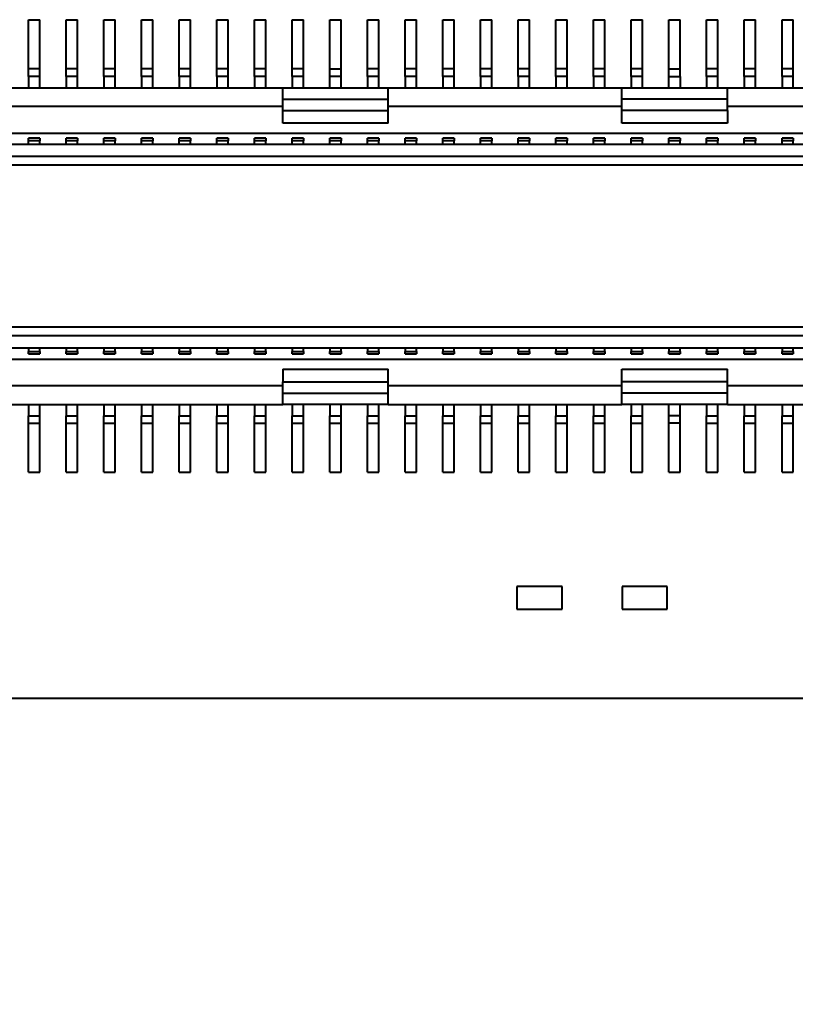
# Model space of a CAD drawing. Header units: millimetres. Extents: x 0 to 895, y 0 to 297.
# Drawn here: x 318.32 to 328.61, y 193.99 to 207.2 of the extents above; entities that cross this region are included whole.
import ezdxf

# ---------------------------------------------------------------- set-up
doc = ezdxf.new("R2010")
doc.units = ezdxf.units.MM
doc.layers.add('0-ADVANTECH-FORM', color=5, linetype='Continuous')
doc.styles.add('SLDTEXTSTYLE0', font='GOTHIC.TTF', dxfattribs={"width": 0.913})
doc.dimstyles.new('SLDDIMSTYLE3', dxfattribs={"dimtxt": 3.5, "dimasz": 3.302, "dimexe": 0, "dimexo": 0.0625, "dimgap": 0.875, "dimtad": 0, "dimtih": 1, "dimtoh": 1, "dimrnd": 1e-09, "dimzin": 4, "dimdsep": 46, "dimtxsty": 'SLDTEXTSTYLE0', "dimblk1": 'NONE', "dimblk2": 'NONE', "dimsah": 1, "dimcen": 0.09, "dimadec": 0, "dimazin": 1, "dimtfac": 1, "dimtofl": 0, "dimtmove": 0, "dimatfit": 3, "dimldrblk": 'NONE', "dimfxl": 1, "dimfrac": 2, "dimtolj": 1, "dimtzin": 12, "dimarcsym": 0})

# ---------------------------------------------------------------- blocks, each defined once
blk = doc.blocks.new('_D_13')
at = {"layer": '0-ADVANTECH-FORM', "transparency": 16777216}
blk.add_line((295.909, 203.204), (295.909, 192.416), dxfattribs=at)
at = {"layer": '0-ADVANTECH-FORM', "transparency": 16777216, "insert": (294.216, 180.778), "char_height": 3.5, "attachment_point": 1, "rotation": 90, "style": 'SLDTEXTSTYLE0'}
blk.add_mtext('74.20', dxfattribs=at)
blk = doc.blocks.new('_NONE')

msp = doc.modelspace()

# ---------------------------------------------------------------- linework, layer by layer
at = {"color": 7, "linetype": 'Continuous', "lineweight": 25}
for p, q in [((318.434, 207.204), (318.584, 207.204)), ((318.434, 206.554), (318.434, 207.204)), ((318.584, 206.554), (318.584, 207.204)), ((318.934, 207.204), (319.084, 207.204)), ((318.934, 206.554), (318.934, 207.204)), ((319.084, 206.554), (319.084, 207.204)), ((319.434, 207.204), (319.584, 207.204)), ((319.434, 206.554), (319.434, 207.204)), ((319.584, 206.554), (319.584, 207.204)), ((319.934, 207.204), (320.084, 207.204)), ((319.934, 206.554), (319.934, 207.204)), ((320.084, 206.554), (320.084, 207.204)), ((320.434, 207.204), (320.584, 207.204)), ((320.434, 206.554), (320.434, 207.204)), ((320.584, 206.554), (320.584, 207.204)), ((320.934, 207.204), (321.084, 207.204)), ((320.934, 206.554), (320.934, 207.204)), ((321.084, 206.554), (321.084, 207.204)), ((321.434, 207.204), (321.584, 207.204)), ((321.434, 206.554), (321.434, 207.204)), ((321.584, 206.554), (321.584, 207.204)), ((321.934, 207.204), (322.084, 207.204)), ((321.934, 206.554), (321.934, 207.204)), ((322.084, 206.554), (322.084, 207.204)), ((322.434, 207.204), (322.584, 207.204)), ((322.434, 206.554), (322.434, 207.204)), ((322.584, 206.554), (322.584, 207.204)), ((322.934, 207.204), (323.084, 207.204)), ((322.934, 206.554), (322.934, 207.204)), ((323.084, 206.554), (323.084, 207.204)), ((323.434, 207.204), (323.584, 207.204)), ((323.434, 206.554), (323.434, 207.204)), ((323.584, 206.554), (323.584, 207.204)), ((323.934, 207.204), (324.084, 207.204)), ((323.934, 206.554), (323.934, 207.204)), ((324.084, 206.554), (324.084, 207.204)), ((324.434, 207.204), (324.584, 207.204)), ((324.434, 206.554), (324.434, 207.204)), ((324.584, 206.554), (324.584, 207.204)), ((324.934, 207.204), (325.084, 207.204)), ((324.934, 206.554), (324.934, 207.204)), ((325.084, 206.554), (325.084, 207.204)), ((325.434, 207.204), (325.584, 207.204)), ((325.434, 206.554), (325.434, 207.204)), ((325.584, 206.554), (325.584, 207.204)), ((325.934, 207.204), (326.084, 207.204)), ((325.934, 206.554), (325.934, 207.204)), ((326.084, 206.554), (326.084, 207.204)), ((326.434, 207.204), (326.584, 207.204)), ((326.434, 206.554), (326.434, 207.204)), ((326.584, 206.554), (326.584, 207.204)), ((326.934, 207.204), (327.084, 207.204)), ((326.934, 206.554), (326.934, 207.204)), ((327.084, 206.554), (327.084, 207.204)), ((327.434, 207.204), (327.584, 207.204)), ((327.434, 206.554), (327.434, 207.204)), ((327.584, 206.554), (327.584, 207.204)), ((327.934, 207.204), (328.084, 207.204)), ((327.934, 206.554), (327.934, 207.204)), ((328.084, 206.554), (328.084, 207.204)), ((328.434, 207.204), (328.584, 207.204)), ((328.434, 206.554), (328.434, 207.204)), ((328.584, 206.554), (328.584, 207.204)), ((318.584, 206.554), (318.434, 206.554)), ((318.434, 206.454), (318.434, 206.554)), ((318.584, 206.454), (318.584, 206.554)), ((319.084, 206.554), (318.934, 206.554)), ((318.934, 206.454), (318.934, 206.554)), ((319.084, 206.454), (319.084, 206.554)), ((319.584, 206.554), (319.434, 206.554)), ((319.434, 206.454), (319.434, 206.554)), ((319.584, 206.454), (319.584, 206.554)), ((320.084, 206.554), (319.934, 206.554)), ((319.934, 206.454), (319.934, 206.554)), ((320.084, 206.454), (320.084, 206.554)), ((320.584, 206.554), (320.434, 206.554)), ((320.434, 206.454), (320.434, 206.554)), ((320.584, 206.454), (320.584, 206.554)), ((321.084, 206.554), (320.934, 206.554)), ((320.934, 206.454), (320.934, 206.554)), ((321.084, 206.454), (321.084, 206.554)), ((321.584, 206.554), (321.434, 206.554)), ((321.434, 206.454), (321.434, 206.554)), ((321.584, 206.454), (321.584, 206.554)), ((322.084, 206.554), (321.934, 206.554)), ((321.934, 206.454), (321.934, 206.554)), ((322.084, 206.454), (322.084, 206.554)), ((322.434, 206.554), (322.584, 206.554)), ((322.434, 206.454), (322.434, 206.554)), ((322.584, 206.454), (322.584, 206.554)), ((323.084, 206.554), (322.934, 206.554)), ((322.934, 206.454), (322.934, 206.554)), ((323.084, 206.454), (323.084, 206.554)), ((323.584, 206.554), (323.434, 206.554)), ((323.434, 206.454), (323.434, 206.554)), ((323.584, 206.454), (323.584, 206.554)), ((324.084, 206.554), (323.934, 206.554)), ((323.934, 206.454), (323.934, 206.554)), ((324.084, 206.454), (324.084, 206.554)), ((324.584, 206.554), (324.434, 206.554)), ((324.434, 206.454), (324.434, 206.554)), ((324.584, 206.454), (324.584, 206.554)), ((325.084, 206.554), (324.934, 206.554)), ((324.934, 206.454), (324.934, 206.554)), ((325.084, 206.454), (325.084, 206.554)), ((325.584, 206.554), (325.434, 206.554)), ((325.434, 206.454), (325.434, 206.554)), ((325.584, 206.454), (325.584, 206.554)), ((326.084, 206.554), (325.934, 206.554)), ((325.934, 206.454), (325.934, 206.554)), ((326.084, 206.454), (326.084, 206.554)), ((326.584, 206.554), (326.434, 206.554)), ((326.434, 206.454), (326.434, 206.554)), ((326.584, 206.454), (326.584, 206.554)), ((326.934, 206.554), (327.084, 206.554)), ((326.934, 206.454), (326.934, 206.554)), ((327.084, 206.454), (327.084, 206.554)), ((327.584, 206.554), (327.434, 206.554)), ((327.434, 206.454), (327.434, 206.554)), ((327.584, 206.454), (327.584, 206.554)), ((328.084, 206.554), (327.934, 206.554)), ((327.934, 206.454), (327.934, 206.554)), ((328.084, 206.454), (328.084, 206.554)), ((328.584, 206.554), (328.434, 206.554)), ((328.434, 206.454), (328.434, 206.554)), ((328.584, 206.454), (328.584, 206.554)), ((318.434, 206.454), (318.434, 206.304)), ((318.584, 206.454), (318.434, 206.454)), ((318.584, 206.304), (318.584, 206.454)), ((319.084, 206.454), (318.934, 206.454)), ((318.934, 206.454), (318.934, 206.304)), ((319.084, 206.304), (319.084, 206.454)), ((319.434, 206.454), (319.434, 206.304)), ((319.584, 206.454), (319.434, 206.454)), ((319.584, 206.304), (319.584, 206.454)), ((319.934, 206.454), (319.934, 206.304)), ((320.084, 206.454), (319.934, 206.454)), ((320.084, 206.304), (320.084, 206.454)), ((320.584, 206.454), (320.434, 206.454)), ((320.434, 206.454), (320.434, 206.304)), ((320.584, 206.304), (320.584, 206.454)), ((320.934, 206.454), (320.934, 206.304)), ((321.084, 206.454), (320.934, 206.454)), ((321.084, 206.304), (321.084, 206.454)), ((321.434, 206.454), (321.434, 206.304)), ((321.584, 206.454), (321.434, 206.454)), ((321.584, 206.304), (321.584, 206.454)), ((321.934, 206.454), (321.934, 206.304)), ((322.084, 206.454), (321.934, 206.454)), ((322.084, 206.304), (322.084, 206.454)), ((322.434, 206.304), (322.434, 206.454)), ((322.584, 206.454), (322.434, 206.454)), ((322.584, 206.304), (322.584, 206.454)), ((323.084, 206.454), (322.934, 206.454)), ((322.934, 206.454), (322.934, 206.304)), ((323.084, 206.304), (323.084, 206.454)), ((323.434, 206.454), (323.434, 206.304)), ((323.584, 206.454), (323.434, 206.454)), ((323.584, 206.304), (323.584, 206.454)), ((323.934, 206.454), (323.934, 206.304)), ((324.084, 206.454), (323.934, 206.454)), ((324.084, 206.304), (324.084, 206.454)), ((324.584, 206.454), (324.434, 206.454)), ((324.434, 206.454), (324.434, 206.304)), ((324.584, 206.304), (324.584, 206.454)), ((324.934, 206.454), (324.934, 206.304)), ((325.084, 206.454), (324.934, 206.454)), ((325.084, 206.304), (325.084, 206.454)), ((325.584, 206.454), (325.434, 206.454)), ((325.434, 206.454), (325.434, 206.304)), ((325.584, 206.304), (325.584, 206.454)), ((326.084, 206.454), (325.934, 206.454)), ((325.934, 206.454), (325.934, 206.304)), ((326.084, 206.304), (326.084, 206.454)), ((326.434, 206.454), (326.434, 206.304)), ((326.584, 206.454), (326.434, 206.454)), ((326.584, 206.304), (326.584, 206.454)), ((326.934, 206.304), (326.934, 206.454)), ((326.934, 206.454), (327.084, 206.454)), ((327.084, 206.454), (327.084, 206.304)), ((327.584, 206.454), (327.434, 206.454)), ((327.434, 206.454), (327.434, 206.304)), ((327.584, 206.304), (327.584, 206.454)), ((327.934, 206.454), (327.934, 206.304)), ((328.084, 206.454), (327.934, 206.454)), ((328.084, 206.304), (328.084, 206.454)), ((328.584, 206.454), (328.434, 206.454)), ((328.434, 206.454), (328.434, 206.304)), ((328.584, 206.304), (328.584, 206.454)), ((318.209, 206.304), (321.809, 206.304)), ((321.809, 206.154), (321.809, 206.304)), ((321.809, 206.304), (323.209, 206.304)), ((323.209, 206.154), (323.209, 206.304)), ((323.209, 206.304), (326.309, 206.304)), ((326.309, 206.154), (326.309, 206.304)), ((326.309, 206.304), (327.709, 206.304)), ((327.709, 206.154), (327.709, 206.304)), ((327.709, 206.304), (331.309, 206.304)), ((321.809, 206.154), (323.209, 206.154)), ((321.809, 206.004), (321.809, 206.154)), ((323.209, 206.004), (323.209, 206.154)), ((327.709, 206.154), (326.309, 206.154)), ((326.309, 206.004), (326.309, 206.154)), ((327.709, 206.004), (327.709, 206.154)), ((321.809, 206.054), (318.209, 206.054)), ((321.809, 206.004), (323.209, 206.004)), ((321.809, 205.834), (321.809, 206.004)), ((326.309, 206.054), (323.209, 206.054)), ((323.209, 205.834), (323.209, 206.004)), ((327.709, 206.004), (326.309, 206.004)), ((326.309, 205.834), (326.309, 206.004)), ((331.309, 206.054), (327.709, 206.054)), ((327.709, 206.004), (327.709, 205.834)), ((323.209, 205.834), (321.809, 205.834)), ((327.709, 205.834), (326.309, 205.834)), ((297.209, 205.704), (352.309, 205.704)), ((318.584, 205.634), (318.434, 205.634)), ((318.434, 205.601), (318.434, 205.634)), ((318.434, 205.554), (318.434, 205.601)), ((318.584, 205.601), (318.434, 205.601)), ((318.584, 205.634), (318.584, 205.601)), ((318.584, 205.554), (318.584, 205.601)), ((319.084, 205.634), (318.934, 205.634)), ((318.934, 205.601), (318.934, 205.634)), ((318.934, 205.554), (318.934, 205.601)), ((319.084, 205.601), (318.934, 205.601)), ((319.084, 205.634), (319.084, 205.601)), ((319.084, 205.554), (319.084, 205.601)), ((319.584, 205.634), (319.434, 205.634)), ((319.434, 205.601), (319.434, 205.634)), ((319.434, 205.554), (319.434, 205.601)), ((319.584, 205.601), (319.434, 205.601)), ((319.584, 205.634), (319.584, 205.601)), ((319.584, 205.554), (319.584, 205.601)), ((320.084, 205.634), (319.934, 205.634)), ((319.934, 205.601), (319.934, 205.634)), ((319.934, 205.554), (319.934, 205.601)), ((320.084, 205.601), (319.934, 205.601)), ((320.084, 205.634), (320.084, 205.601)), ((320.084, 205.554), (320.084, 205.601)), ((320.584, 205.634), (320.434, 205.634)), ((320.434, 205.601), (320.434, 205.634)), ((320.434, 205.554), (320.434, 205.601)), ((320.584, 205.601), (320.434, 205.601)), ((320.584, 205.634), (320.584, 205.601)), ((320.584, 205.554), (320.584, 205.601)), ((321.084, 205.634), (320.934, 205.634)), ((320.934, 205.601), (320.934, 205.634)), ((320.934, 205.554), (320.934, 205.601)), ((321.084, 205.601), (320.934, 205.601)), ((321.084, 205.634), (321.084, 205.601)), ((321.084, 205.554), (321.084, 205.601)), ((321.584, 205.634), (321.434, 205.634)), ((321.434, 205.601), (321.434, 205.634)), ((321.434, 205.554), (321.434, 205.601)), ((321.584, 205.601), (321.434, 205.601)), ((321.584, 205.634), (321.584, 205.601)), ((321.584, 205.554), (321.584, 205.601)), ((322.084, 205.634), (321.934, 205.634)), ((321.934, 205.601), (321.934, 205.634)), ((321.934, 205.554), (321.934, 205.601)), ((322.084, 205.601), (321.934, 205.601)), ((322.084, 205.634), (322.084, 205.601)), ((322.084, 205.554), (322.084, 205.601)), ((322.584, 205.634), (322.434, 205.634)), ((322.434, 205.601), (322.434, 205.634)), ((322.434, 205.554), (322.434, 205.601)), ((322.584, 205.601), (322.434, 205.601)), ((322.584, 205.634), (322.584, 205.601)), ((322.584, 205.554), (322.584, 205.601)), ((323.084, 205.634), (322.934, 205.634)), ((322.934, 205.601), (322.934, 205.634)), ((322.934, 205.554), (322.934, 205.601)), ((323.084, 205.601), (322.934, 205.601)), ((323.084, 205.634), (323.084, 205.601)), ((323.084, 205.554), (323.084, 205.601)), ((323.584, 205.634), (323.434, 205.634)), ((323.434, 205.601), (323.434, 205.634)), ((323.434, 205.554), (323.434, 205.601)), ((323.584, 205.601), (323.434, 205.601)), ((323.584, 205.634), (323.584, 205.601)), ((323.584, 205.554), (323.584, 205.601)), ((324.084, 205.634), (323.934, 205.634)), ((323.934, 205.601), (323.934, 205.634)), ((323.934, 205.554), (323.934, 205.601)), ((324.084, 205.601), (323.934, 205.601)), ((324.084, 205.634), (324.084, 205.601)), ((324.084, 205.554), (324.084, 205.601)), ((324.584, 205.634), (324.434, 205.634)), ((324.434, 205.601), (324.434, 205.634)), ((324.434, 205.554), (324.434, 205.601)), ((324.584, 205.601), (324.434, 205.601)), ((324.584, 205.634), (324.584, 205.601)), ((324.584, 205.554), (324.584, 205.601)), ((325.084, 205.634), (324.934, 205.634)), ((324.934, 205.601), (324.934, 205.634)), ((324.934, 205.554), (324.934, 205.601)), ((325.084, 205.601), (324.934, 205.601)), ((325.084, 205.634), (325.084, 205.601)), ((325.084, 205.554), (325.084, 205.601)), ((325.584, 205.634), (325.434, 205.634)), ((325.434, 205.601), (325.434, 205.634)), ((325.434, 205.554), (325.434, 205.601)), ((325.584, 205.601), (325.434, 205.601)), ((325.584, 205.634), (325.584, 205.601)), ((325.584, 205.554), (325.584, 205.601)), ((326.084, 205.634), (325.934, 205.634)), ((325.934, 205.601), (325.934, 205.634)), ((325.934, 205.554), (325.934, 205.601)), ((326.084, 205.601), (325.934, 205.601)), ((326.084, 205.634), (326.084, 205.601)), ((326.084, 205.554), (326.084, 205.601)), ((326.584, 205.634), (326.434, 205.634)), ((326.434, 205.601), (326.434, 205.634)), ((326.434, 205.554), (326.434, 205.601)), ((326.584, 205.601), (326.434, 205.601)), ((326.584, 205.634), (326.584, 205.601)), ((326.584, 205.554), (326.584, 205.601)), ((327.084, 205.634), (326.934, 205.634)), ((326.934, 205.601), (326.934, 205.634)), ((326.934, 205.554), (326.934, 205.601)), ((327.084, 205.601), (326.934, 205.601)), ((327.084, 205.634), (327.084, 205.601)), ((327.084, 205.554), (327.084, 205.601)), ((327.584, 205.634), (327.434, 205.634)), ((327.434, 205.601), (327.434, 205.634)), ((327.434, 205.554), (327.434, 205.601)), ((327.584, 205.601), (327.434, 205.601)), ((327.584, 205.634), (327.584, 205.601)), ((327.584, 205.554), (327.584, 205.601)), ((328.084, 205.634), (327.934, 205.634)), ((327.934, 205.601), (327.934, 205.634)), ((327.934, 205.554), (327.934, 205.601)), ((328.084, 205.601), (327.934, 205.601)), ((328.084, 205.634), (328.084, 205.601)), ((328.084, 205.554), (328.084, 205.601)), ((328.584, 205.634), (328.434, 205.634)), ((328.434, 205.601), (328.434, 205.634)), ((328.434, 205.554), (328.434, 205.601)), ((328.584, 205.601), (328.434, 205.601)), ((328.584, 205.634), (328.584, 205.601)), ((328.584, 205.554), (328.584, 205.601)), ((352.409, 205.554), (297.109, 205.554)), ((352.409, 205.394), (297.109, 205.394)), ((352.209, 205.28), (297.309, 205.28)), ((353.109, 203.129), (296.409, 203.129)), ((353.309, 203.014), (296.209, 203.014)), ((296.209, 202.854), (353.309, 202.854)), ((318.434, 202.854), (318.434, 202.808)), ((318.584, 202.808), (318.584, 202.854)), ((318.934, 202.854), (318.934, 202.808)), ((319.084, 202.808), (319.084, 202.854)), ((319.434, 202.854), (319.434, 202.808)), ((319.584, 202.808), (319.584, 202.854)), ((319.934, 202.854), (319.934, 202.808)), ((320.084, 202.808), (320.084, 202.854)), ((320.434, 202.854), (320.434, 202.808)), ((320.584, 202.808), (320.584, 202.854)), ((320.934, 202.854), (320.934, 202.808)), ((321.084, 202.808), (321.084, 202.854)), ((321.434, 202.854), (321.434, 202.808)), ((321.584, 202.808), (321.584, 202.854)), ((321.934, 202.854), (321.934, 202.808)), ((322.084, 202.808), (322.084, 202.854)), ((322.434, 202.854), (322.434, 202.808)), ((322.584, 202.808), (322.584, 202.854)), ((322.934, 202.854), (322.934, 202.808)), ((323.084, 202.808), (323.084, 202.854)), ((323.434, 202.854), (323.434, 202.808)), ((323.584, 202.808), (323.584, 202.854)), ((323.934, 202.854), (323.934, 202.808)), ((324.084, 202.808), (324.084, 202.854)), ((324.434, 202.854), (324.434, 202.808)), ((324.584, 202.808), (324.584, 202.854)), ((324.934, 202.854), (324.934, 202.808)), ((325.084, 202.808), (325.084, 202.854)), ((325.434, 202.854), (325.434, 202.808)), ((325.584, 202.808), (325.584, 202.854)), ((325.934, 202.854), (325.934, 202.808)), ((326.084, 202.808), (326.084, 202.854)), ((326.434, 202.854), (326.434, 202.808)), ((326.584, 202.808), (326.584, 202.854)), ((326.934, 202.854), (326.934, 202.808)), ((327.084, 202.808), (327.084, 202.854)), ((327.434, 202.854), (327.434, 202.808)), ((327.584, 202.808), (327.584, 202.854)), ((327.934, 202.854), (327.934, 202.808)), ((328.084, 202.808), (328.084, 202.854)), ((328.434, 202.854), (328.434, 202.808)), ((328.584, 202.808), (328.584, 202.854)), ((297.209, 202.704), (352.309, 202.704)), ((318.434, 202.808), (318.584, 202.808)), ((318.434, 202.774), (318.434, 202.808)), ((318.434, 202.774), (318.584, 202.774)), ((318.584, 202.808), (318.584, 202.774)), ((318.934, 202.808), (319.084, 202.808)), ((318.934, 202.774), (318.934, 202.808)), ((318.934, 202.774), (319.084, 202.774)), ((319.084, 202.808), (319.084, 202.774)), ((319.434, 202.808), (319.584, 202.808)), ((319.434, 202.774), (319.434, 202.808)), ((319.434, 202.774), (319.584, 202.774)), ((319.584, 202.808), (319.584, 202.774)), ((319.934, 202.808), (320.084, 202.808)), ((319.934, 202.774), (319.934, 202.808)), ((319.934, 202.774), (320.084, 202.774)), ((320.084, 202.808), (320.084, 202.774)), ((320.434, 202.808), (320.584, 202.808)), ((320.434, 202.774), (320.434, 202.808)), ((320.434, 202.774), (320.584, 202.774)), ((320.584, 202.808), (320.584, 202.774)), ((320.934, 202.808), (321.084, 202.808)), ((320.934, 202.774), (320.934, 202.808)), ((320.934, 202.774), (321.084, 202.774)), ((321.084, 202.808), (321.084, 202.774)), ((321.434, 202.808), (321.584, 202.808)), ((321.434, 202.774), (321.434, 202.808)), ((321.434, 202.774), (321.584, 202.774)), ((321.584, 202.808), (321.584, 202.774)), ((321.934, 202.808), (322.084, 202.808)), ((321.934, 202.774), (321.934, 202.808)), ((321.934, 202.774), (322.084, 202.774)), ((322.084, 202.808), (322.084, 202.774)), ((322.434, 202.808), (322.584, 202.808)), ((322.434, 202.774), (322.434, 202.808)), ((322.434, 202.774), (322.584, 202.774)), ((322.584, 202.808), (322.584, 202.774)), ((322.934, 202.808), (323.084, 202.808)), ((322.934, 202.774), (322.934, 202.808)), ((322.934, 202.774), (323.084, 202.774)), ((323.084, 202.808), (323.084, 202.774)), ((323.434, 202.808), (323.584, 202.808)), ((323.434, 202.774), (323.434, 202.808)), ((323.434, 202.774), (323.584, 202.774)), ((323.584, 202.808), (323.584, 202.774)), ((323.934, 202.808), (324.084, 202.808)), ((323.934, 202.774), (323.934, 202.808)), ((323.934, 202.774), (324.084, 202.774)), ((324.084, 202.808), (324.084, 202.774)), ((324.434, 202.808), (324.584, 202.808)), ((324.434, 202.774), (324.434, 202.808)), ((324.434, 202.774), (324.584, 202.774)), ((324.584, 202.808), (324.584, 202.774)), ((324.934, 202.808), (325.084, 202.808)), ((324.934, 202.774), (324.934, 202.808)), ((324.934, 202.774), (325.084, 202.774)), ((325.084, 202.808), (325.084, 202.774)), ((325.434, 202.808), (325.584, 202.808)), ((325.434, 202.774), (325.434, 202.808)), ((325.434, 202.774), (325.584, 202.774)), ((325.584, 202.808), (325.584, 202.774)), ((325.934, 202.808), (326.084, 202.808)), ((325.934, 202.774), (325.934, 202.808)), ((325.934, 202.774), (326.084, 202.774)), ((326.084, 202.808), (326.084, 202.774)), ((326.434, 202.808), (326.584, 202.808)), ((326.434, 202.774), (326.434, 202.808)), ((326.434, 202.774), (326.584, 202.774)), ((326.584, 202.808), (326.584, 202.774)), ((326.934, 202.808), (327.084, 202.808)), ((326.934, 202.774), (326.934, 202.808)), ((326.934, 202.774), (327.084, 202.774)), ((327.084, 202.808), (327.084, 202.774)), ((327.434, 202.808), (327.584, 202.808)), ((327.434, 202.774), (327.434, 202.808)), ((327.434, 202.774), (327.584, 202.774)), ((327.584, 202.808), (327.584, 202.774)), ((327.934, 202.808), (328.084, 202.808)), ((327.934, 202.774), (327.934, 202.808)), ((327.934, 202.774), (328.084, 202.774)), ((328.084, 202.808), (328.084, 202.774)), ((328.434, 202.808), (328.584, 202.808)), ((328.434, 202.774), (328.434, 202.808)), ((328.434, 202.774), (328.584, 202.774)), ((328.584, 202.808), (328.584, 202.774)), ((321.809, 202.574), (323.209, 202.574)), ((321.809, 202.574), (321.809, 202.404)), ((323.209, 202.404), (323.209, 202.574)), ((326.309, 202.574), (327.709, 202.574)), ((326.309, 202.404), (326.309, 202.574)), ((327.709, 202.404), (327.709, 202.574)), ((318.209, 202.354), (321.809, 202.354)), ((321.809, 202.404), (323.209, 202.404)), ((321.809, 202.254), (321.809, 202.404)), ((323.209, 202.254), (323.209, 202.404)), ((323.209, 202.354), (326.309, 202.354)), ((326.309, 202.254), (326.309, 202.404)), ((327.709, 202.404), (326.309, 202.404)), ((327.709, 202.254), (327.709, 202.404)), ((327.709, 202.354), (331.309, 202.354)), ((321.809, 202.254), (323.209, 202.254)), ((321.809, 202.104), (321.809, 202.254)), ((323.209, 202.104), (323.209, 202.254)), ((327.709, 202.254), (326.309, 202.254)), ((326.309, 202.104), (326.309, 202.254)), ((327.709, 202.104), (327.709, 202.254)), ((318.209, 202.104), (321.809, 202.104)), ((318.434, 202.104), (318.434, 201.954)), ((318.584, 201.954), (318.584, 202.104)), ((318.934, 202.104), (318.934, 201.954)), ((319.084, 201.954), (319.084, 202.104)), ((319.434, 202.104), (319.434, 201.954)), ((319.584, 201.954), (319.584, 202.104)), ((319.934, 202.104), (319.934, 201.954)), ((320.084, 201.954), (320.084, 202.104)), ((320.434, 202.104), (320.434, 201.954)), ((320.584, 201.954), (320.584, 202.104)), ((320.934, 202.104), (320.934, 201.954)), ((321.084, 201.954), (321.084, 202.104)), ((321.434, 202.104), (321.434, 201.954)), ((321.584, 201.954), (321.584, 202.104)), ((323.209, 202.104), (321.809, 202.104)), ((321.934, 202.104), (321.934, 201.954)), ((322.084, 201.954), (322.084, 202.104)), ((322.434, 202.104), (322.434, 201.954)), ((322.584, 201.954), (322.584, 202.104)), ((322.934, 202.104), (322.934, 201.954)), ((323.084, 201.954), (323.084, 202.104)), ((323.209, 202.104), (326.309, 202.104)), ((323.434, 202.104), (323.434, 201.954)), ((323.584, 201.954), (323.584, 202.104)), ((323.934, 202.104), (323.934, 201.954)), ((324.084, 201.954), (324.084, 202.104)), ((324.434, 202.104), (324.434, 201.954)), ((324.584, 201.954), (324.584, 202.104)), ((324.934, 202.104), (324.934, 201.954)), ((325.084, 201.954), (325.084, 202.104)), ((325.434, 202.104), (325.434, 201.954)), ((325.584, 201.954), (325.584, 202.104)), ((325.934, 202.104), (325.934, 201.954)), ((326.084, 201.954), (326.084, 202.104)), ((327.709, 202.104), (326.309, 202.104)), ((326.434, 202.104), (326.434, 201.954)), ((326.584, 201.954), (326.584, 202.104)), ((326.934, 201.954), (326.934, 202.104)), ((327.084, 201.954), (327.084, 202.104)), ((327.434, 202.104), (327.434, 201.954)), ((327.584, 201.954), (327.584, 202.104)), ((327.709, 202.104), (331.309, 202.104)), ((327.934, 202.104), (327.934, 201.954)), ((328.084, 201.954), (328.084, 202.104)), ((328.434, 202.104), (328.434, 201.954)), ((328.584, 201.954), (328.584, 202.104)), ((318.434, 201.954), (318.584, 201.954)), ((318.434, 201.854), (318.434, 201.954)), ((318.584, 201.854), (318.584, 201.954)), ((318.934, 201.954), (319.084, 201.954)), ((318.934, 201.854), (318.934, 201.954)), ((319.084, 201.854), (319.084, 201.954)), ((319.434, 201.954), (319.584, 201.954)), ((319.434, 201.854), (319.434, 201.954)), ((319.584, 201.854), (319.584, 201.954)), ((319.934, 201.954), (320.084, 201.954)), ((319.934, 201.854), (319.934, 201.954)), ((320.084, 201.854), (320.084, 201.954)), ((320.434, 201.954), (320.584, 201.954)), ((320.434, 201.854), (320.434, 201.954)), ((320.584, 201.854), (320.584, 201.954)), ((320.934, 201.954), (321.084, 201.954)), ((320.934, 201.854), (320.934, 201.954)), ((321.084, 201.854), (321.084, 201.954)), ((321.434, 201.954), (321.584, 201.954)), ((321.434, 201.854), (321.434, 201.954)), ((321.584, 201.854), (321.584, 201.954)), ((321.934, 201.954), (322.084, 201.954)), ((321.934, 201.854), (321.934, 201.954)), ((322.084, 201.854), (322.084, 201.954)), ((322.434, 201.954), (322.584, 201.954)), ((322.434, 201.854), (322.434, 201.954)), ((322.584, 201.854), (322.584, 201.954)), ((322.934, 201.954), (323.084, 201.954)), ((322.934, 201.854), (322.934, 201.954)), ((323.084, 201.854), (323.084, 201.954)), ((323.434, 201.954), (323.584, 201.954)), ((323.434, 201.854), (323.434, 201.954)), ((323.584, 201.854), (323.584, 201.954)), ((323.934, 201.954), (324.084, 201.954)), ((323.934, 201.854), (323.934, 201.954)), ((324.084, 201.854), (324.084, 201.954)), ((324.434, 201.954), (324.584, 201.954)), ((324.434, 201.854), (324.434, 201.954)), ((324.584, 201.854), (324.584, 201.954)), ((324.934, 201.954), (325.084, 201.954)), ((324.934, 201.854), (324.934, 201.954)), ((325.084, 201.854), (325.084, 201.954)), ((325.434, 201.954), (325.584, 201.954)), ((325.434, 201.854), (325.434, 201.954)), ((325.584, 201.854), (325.584, 201.954)), ((325.934, 201.954), (326.084, 201.954)), ((325.934, 201.854), (325.934, 201.954)), ((326.084, 201.854), (326.084, 201.954)), ((326.434, 201.954), (326.584, 201.954)), ((326.434, 201.854), (326.434, 201.954)), ((326.584, 201.854), (326.584, 201.954)), ((327.084, 201.954), (326.934, 201.954)), ((326.934, 201.854), (326.934, 201.954)), ((327.084, 201.854), (327.084, 201.954)), ((327.434, 201.954), (327.584, 201.954)), ((327.434, 201.854), (327.434, 201.954)), ((327.584, 201.854), (327.584, 201.954)), ((327.934, 201.954), (328.084, 201.954)), ((327.934, 201.854), (327.934, 201.954)), ((328.084, 201.854), (328.084, 201.954)), ((328.434, 201.954), (328.584, 201.954)), ((328.434, 201.854), (328.434, 201.954)), ((328.584, 201.854), (328.584, 201.954)), ((318.434, 201.854), (318.584, 201.854)), ((318.434, 201.204), (318.434, 201.854)), ((318.584, 201.204), (318.584, 201.854)), ((318.934, 201.854), (319.084, 201.854)), ((318.934, 201.204), (318.934, 201.854)), ((319.084, 201.204), (319.084, 201.854)), ((319.434, 201.854), (319.584, 201.854)), ((319.434, 201.204), (319.434, 201.854)), ((319.584, 201.204), (319.584, 201.854)), ((319.934, 201.854), (320.084, 201.854)), ((319.934, 201.204), (319.934, 201.854)), ((320.084, 201.204), (320.084, 201.854)), ((320.434, 201.854), (320.584, 201.854)), ((320.434, 201.204), (320.434, 201.854)), ((320.584, 201.204), (320.584, 201.854)), ((320.934, 201.854), (321.084, 201.854)), ((320.934, 201.204), (320.934, 201.854)), ((321.084, 201.204), (321.084, 201.854)), ((321.434, 201.854), (321.584, 201.854)), ((321.434, 201.204), (321.434, 201.854)), ((321.584, 201.204), (321.584, 201.854)), ((321.934, 201.854), (322.084, 201.854)), ((321.934, 201.204), (321.934, 201.854)), ((322.084, 201.204), (322.084, 201.854)), ((322.434, 201.854), (322.584, 201.854)), ((322.434, 201.204), (322.434, 201.854)), ((322.584, 201.204), (322.584, 201.854)), ((322.934, 201.854), (323.084, 201.854)), ((322.934, 201.204), (322.934, 201.854)), ((323.084, 201.204), (323.084, 201.854)), ((323.434, 201.854), (323.584, 201.854)), ((323.434, 201.204), (323.434, 201.854)), ((323.584, 201.204), (323.584, 201.854)), ((323.934, 201.854), (324.084, 201.854)), ((323.934, 201.204), (323.934, 201.854)), ((324.084, 201.204), (324.084, 201.854)), ((324.434, 201.854), (324.584, 201.854)), ((324.434, 201.204), (324.434, 201.854)), ((324.584, 201.204), (324.584, 201.854)), ((324.934, 201.854), (325.084, 201.854)), ((324.934, 201.204), (324.934, 201.854)), ((325.084, 201.204), (325.084, 201.854)), ((325.434, 201.854), (325.584, 201.854)), ((325.434, 201.204), (325.434, 201.854)), ((325.584, 201.204), (325.584, 201.854)), ((325.934, 201.854), (326.084, 201.854)), ((325.934, 201.204), (325.934, 201.854)), ((326.084, 201.204), (326.084, 201.854)), ((326.434, 201.854), (326.584, 201.854)), ((326.434, 201.204), (326.434, 201.854)), ((326.584, 201.204), (326.584, 201.854)), ((327.084, 201.854), (326.934, 201.854)), ((326.934, 201.204), (326.934, 201.854)), ((327.084, 201.204), (327.084, 201.854)), ((327.434, 201.854), (327.584, 201.854)), ((327.434, 201.204), (327.434, 201.854)), ((327.584, 201.204), (327.584, 201.854)), ((327.934, 201.854), (328.084, 201.854)), ((327.934, 201.204), (327.934, 201.854)), ((328.084, 201.204), (328.084, 201.854)), ((328.434, 201.854), (328.584, 201.854)), ((328.434, 201.204), (328.434, 201.854)), ((328.584, 201.204), (328.584, 201.854)), ((318.434, 201.204), (318.584, 201.204)), ((318.934, 201.204), (319.084, 201.204)), ((319.434, 201.204), (319.584, 201.204)), ((319.934, 201.204), (320.084, 201.204)), ((320.434, 201.204), (320.584, 201.204)), ((320.934, 201.204), (321.084, 201.204)), ((321.434, 201.204), (321.584, 201.204)), ((321.934, 201.204), (322.084, 201.204)), ((322.434, 201.204), (322.584, 201.204)), ((322.934, 201.204), (323.084, 201.204)), ((323.434, 201.204), (323.584, 201.204)), ((323.934, 201.204), (324.084, 201.204)), ((324.434, 201.204), (324.584, 201.204)), ((324.934, 201.204), (325.084, 201.204)), ((325.434, 201.204), (325.584, 201.204)), ((325.934, 201.204), (326.084, 201.204)), ((326.434, 201.204), (326.584, 201.204)), ((326.934, 201.204), (327.084, 201.204)), ((327.434, 201.204), (327.584, 201.204)), ((327.934, 201.204), (328.084, 201.204)), ((328.434, 201.204), (328.584, 201.204)), ((324.915, 199.688), (324.915, 199.387)), ((325.515, 199.688), (324.915, 199.688)), ((325.515, 199.387), (325.515, 199.688)), ((326.312, 199.688), (326.312, 199.387)), ((326.912, 199.688), (326.312, 199.688)), ((326.912, 199.387), (326.912, 199.688)), ((324.915, 199.387), (325.515, 199.387)), ((326.312, 199.387), (326.912, 199.387)), ((368.109, 198.204), (288.109, 198.204))]:
    msp.add_line(p, q, dxfattribs=at)

# ---------------------------------------------------------------- dimensions: what is measured, and where the dimension line sits
at = {"layer": '0-ADVANTECH-FORM'}
dim = msp.add_ordinate_dim(feature_location=(295.909, 204.204), offset=(0, -11.789), dtype=1, origin=(370.109, 200.204), dimstyle='SLDDIMSTYLE3', dxfattribs=at)
dim.commit()
dim.dimension.update_dxf_attribs({"geometry": '_D_13', "text_midpoint": (295.909, 186.597)})

doc.saveas('drawing.dxf')
